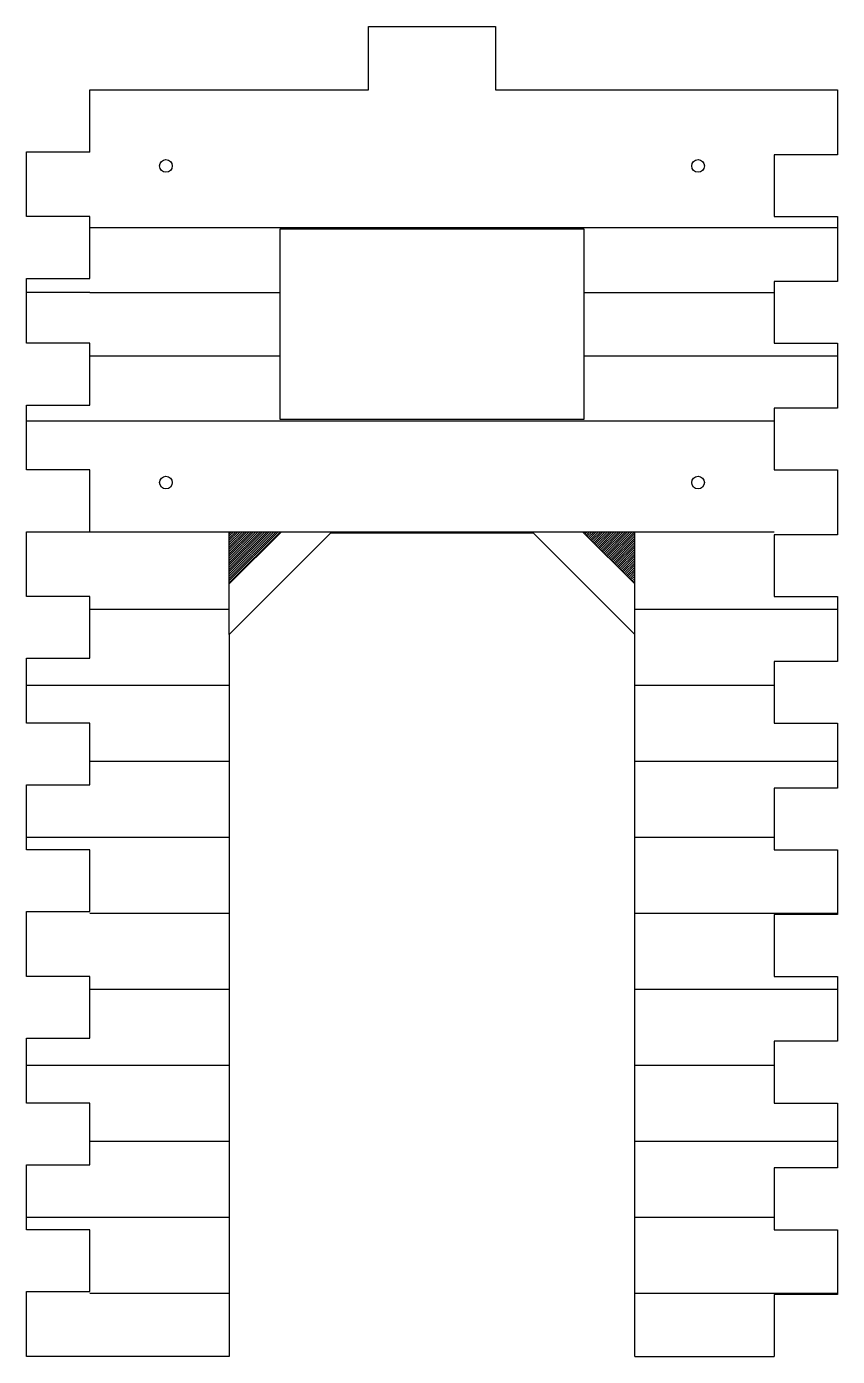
# Model space of a CAD drawing. Header units: inches. Extents: x 1 to 65, y 1 to 106.
import ezdxf

# ---------------------------------------------------------------- set-up
doc = ezdxf.new("R2010")
doc.units = ezdxf.units.IN
doc.header["$MEASUREMENT"] = 0

msp = doc.modelspace()

# ---------------------------------------------------------------- hatches: boundary and pattern name
h = msp.add_hatch()
h.set_pattern_fill('ANSI31', color=256)
h.paths.add_polyline_path([(21.12, 66.12), (17, 66.12), (17, 62)])
h.paths.add_polyline_path([(49, 66.12), (44.88, 66.12), (49, 62)])

# ---------------------------------------------------------------- linework, layer by layer
for p, q in [((28, 101), (28, 106)), ((28, 106), (38, 106)), ((38, 106), (38, 101)), ((6, 101), (28, 101)), ((6, 96.09), (6, 101)), ((38, 101), (65, 101)), ((65, 101), (65, 95.88)), ((1, 91), (1, 96.12)), ((1, 96.12), (6, 96.12)), ((65, 95.88), (60, 95.88)), ((60, 95.88), (60, 91)), ((6, 91), (1, 91)), ((6, 86.12), (6, 91)), ((60, 91), (65, 91)), ((65, 91), (65, 85.88)), ((65, 90.12), (6, 90.12)), ((45, 90), (21, 90)), ((21, 90), (21, 75)), ((45, 75), (45, 90)), ((1, 81), (1, 86.12)), ((1, 86.12), (6, 86.12)), ((65, 85.88), (60, 85.88)), ((60, 85.88), (60, 81)), ((6, 85), (1, 85)), ((6, 85), (21, 85)), ((45, 85), (60, 85)), ((6, 81), (1, 81)), ((6, 76.12), (6, 81)), ((60, 81), (65, 81)), ((65, 81), (65, 75.88)), ((6, 80), (21, 80)), ((45, 80), (65, 80)), ((1, 71), (1, 76.12)), ((1, 76.12), (6, 76.12)), ((65, 75.88), (60, 75.88)), ((60, 75.88), (60, 71)), ((1, 74.88), (60, 74.88)), ((21, 75), (45, 75)), ((6, 71), (1, 71)), ((6, 66.12), (6, 71)), ((60, 71), (65, 71)), ((65, 71), (65, 65.88)), ((1, 61), (1, 66.12)), ((1, 66.12), (6, 66.12)), ((1, 66.12), (60, 66.12)), ((17, 58), (17, 66.12)), ((17, 62), (21.12, 66.12)), ((25, 66), (17, 58)), ((41, 66), (25, 66)), ((49, 58), (41, 66)), ((49, 62), (44.88, 66.12)), ((49, 58), (49, 66.12)), ((65, 65.88), (60, 65.88)), ((60, 65.88), (60, 61)), ((6, 61), (1, 61)), ((6, 56.12), (6, 61)), ((60, 61), (65, 61)), ((65, 61), (65, 55.88)), ((6, 60), (17, 60)), ((49, 60), (65, 60)), ((17, 58), (17, 1)), ((49, 1), (49, 58)), ((1, 51), (1, 56.12)), ((1, 56.12), (6, 56.12)), ((65, 55.88), (60, 55.88)), ((60, 55.88), (60, 51)), ((1, 54), (17, 54)), ((49, 54), (60, 54)), ((6, 51), (1, 51)), ((6, 46.12), (6, 51)), ((60, 51), (65, 51)), ((65, 51), (65, 45.88)), ((6, 48), (17, 48)), ((49, 48), (65, 48)), ((1, 41), (1, 46.12)), ((1, 46.12), (6, 46.12)), ((65, 45.88), (60, 45.88)), ((60, 45.88), (60, 41)), ((1, 42), (17, 42)), ((49, 42), (60, 42)), ((6, 41), (1, 41)), ((6, 36.12), (6, 41)), ((60, 41), (65, 41)), ((65, 41), (65, 35.88)), ((1, 31), (1, 36.12)), ((1, 36.12), (6, 36.12)), ((6, 36), (17, 36)), ((49, 36), (65, 36)), ((65, 35.88), (60, 35.88)), ((60, 35.88), (60, 31)), ((6, 31), (1, 31)), ((6, 26.12), (6, 31)), ((60, 31), (65, 31)), ((65, 31), (65, 25.88)), ((6, 30), (17, 30)), ((49, 30), (65, 30)), ((1, 21), (1, 26.12)), ((1, 26.12), (6, 26.12)), ((65, 25.88), (60, 25.88)), ((60, 25.88), (60, 21)), ((1, 24), (17, 24)), ((49, 24), (60, 24)), ((6, 21), (1, 21)), ((6, 16.12), (6, 21)), ((60, 21), (65, 21)), ((65, 21), (65, 15.88)), ((6, 18), (17, 18)), ((49, 18), (65, 18)), ((1, 11), (1, 16.12)), ((1, 16.12), (6, 16.12)), ((65, 15.88), (60, 15.88)), ((60, 15.88), (60, 11)), ((1, 12), (17, 12)), ((49, 12), (60, 12)), ((6, 11), (1, 11)), ((6, 6.12), (6, 11)), ((60, 11), (65, 11)), ((65, 11), (65, 5.88)), ((1, 1), (1, 6.12)), ((1, 6.12), (6, 6.12)), ((6, 6), (17, 6)), ((49, 6), (65, 6)), ((65, 5.88), (60, 5.88)), ((60, 5.88), (60, 1)), ((6, 1), (1, 1)), ((17, 1), (6, 1)), ((49, 1), (60, 1))]:
    msp.add_line(p, q)
for centre in [(12, 95), (54, 95), (12, 70), (54, 70)]:
    msp.add_circle(centre, 0.5)

doc.saveas('drawing.dxf')
